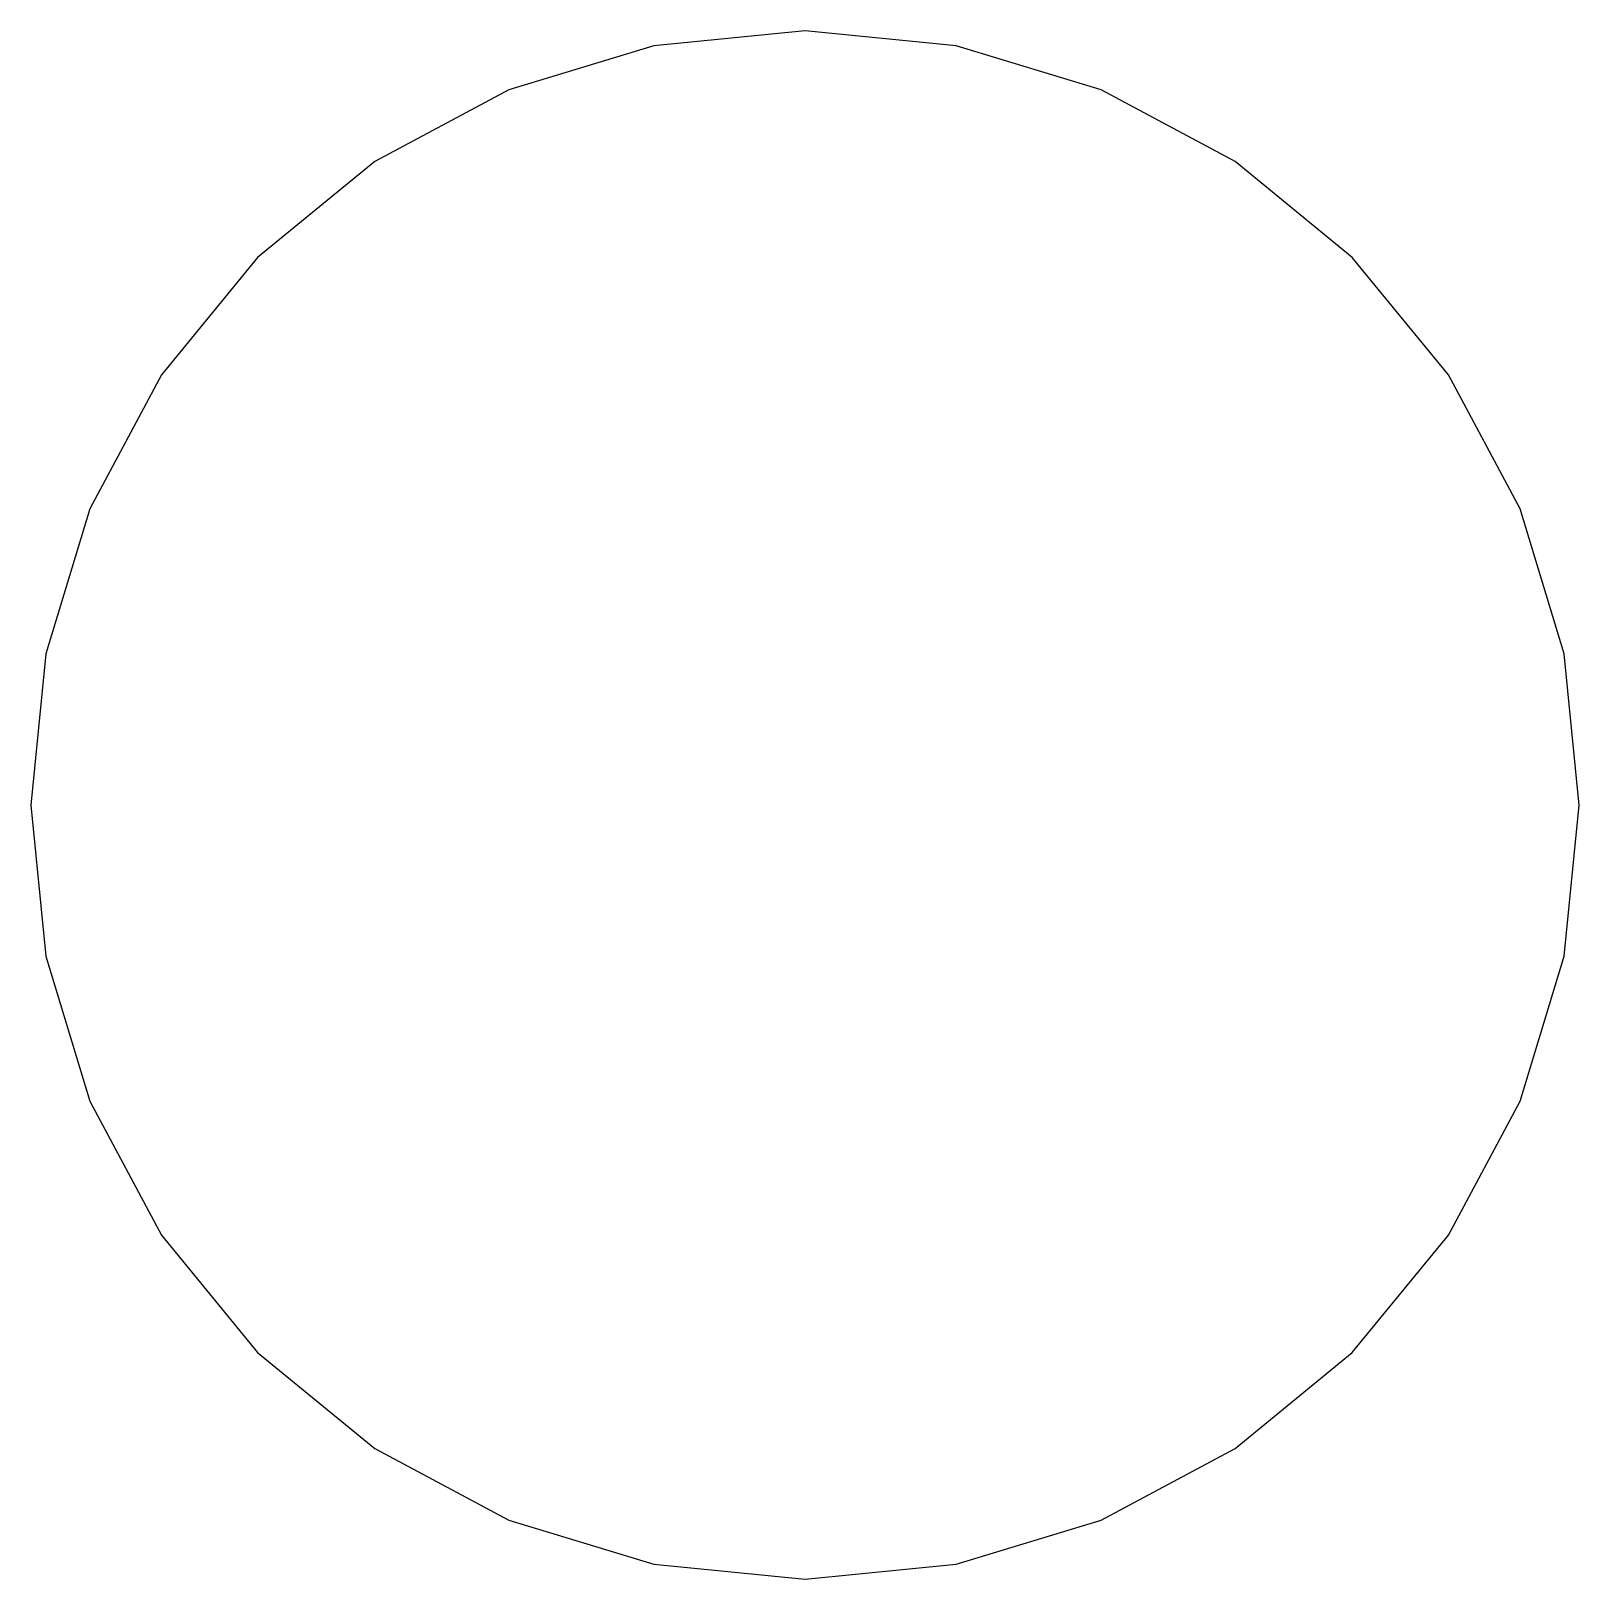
# Model space of a CAD drawing. Header units: metres. Extents: x -20 to 54, y -87 to 188.
# Drawn here: x 46.95 to 53.95, y -87.39 to -80.39 of the extents above.
import ezdxf

# ---------------------------------------------------------------- set-up
doc = ezdxf.new("R2010")
doc.units = ezdxf.units.M

msp = doc.modelspace()

# ---------------------------------------------------------------- linework, layer by layer
for p, q in [((50.4527, -80.385), (49.7699, -80.4523)), ((51.1355, -80.4523), (50.4527, -80.385)), ((49.7699, -80.4523), (49.1133, -80.6514)), ((51.7921, -80.6514), (51.1355, -80.4523)), ((49.1133, -80.6514), (48.5082, -80.9749)), ((52.3972, -80.9749), (51.7921, -80.6514)), ((48.5082, -80.9749), (47.9778, -81.4101)), ((52.9275, -81.4101), (52.3972, -80.9749)), ((47.9778, -81.4101), (47.5425, -81.9405)), ((53.3628, -81.9405), (52.9275, -81.4101)), ((47.5425, -81.9405), (47.2191, -82.5456)), ((53.6862, -82.5456), (53.3628, -81.9405)), ((47.2191, -82.5456), (47.0199, -83.2022)), ((53.8854, -83.2022), (53.6862, -82.5456)), ((47.0199, -83.2022), (46.9527, -83.885)), ((53.9527, -83.885), (53.8854, -83.2022)), ((46.9527, -83.885), (47.0199, -84.5678)), ((53.8854, -84.5678), (53.9527, -83.885)), ((47.0199, -84.5678), (47.2191, -85.2244)), ((53.6862, -85.2244), (53.8854, -84.5678)), ((47.2191, -85.2244), (47.5425, -85.8295)), ((53.3628, -85.8295), (53.6862, -85.2244)), ((47.5425, -85.8295), (47.9778, -86.3599)), ((52.9275, -86.3599), (53.3628, -85.8295)), ((47.9778, -86.3599), (48.5082, -86.7952)), ((52.3972, -86.7952), (52.9275, -86.3599)), ((48.5082, -86.7952), (49.1133, -87.1186)), ((51.7921, -87.1186), (52.3972, -86.7952)), ((49.1133, -87.1186), (49.7699, -87.3178)), ((51.1355, -87.3178), (51.7921, -87.1186)), ((49.7699, -87.3178), (50.4527, -87.385)), ((50.4527, -87.385), (51.1355, -87.3178))]:
    msp.add_line(p, q)

doc.saveas('drawing.dxf')
